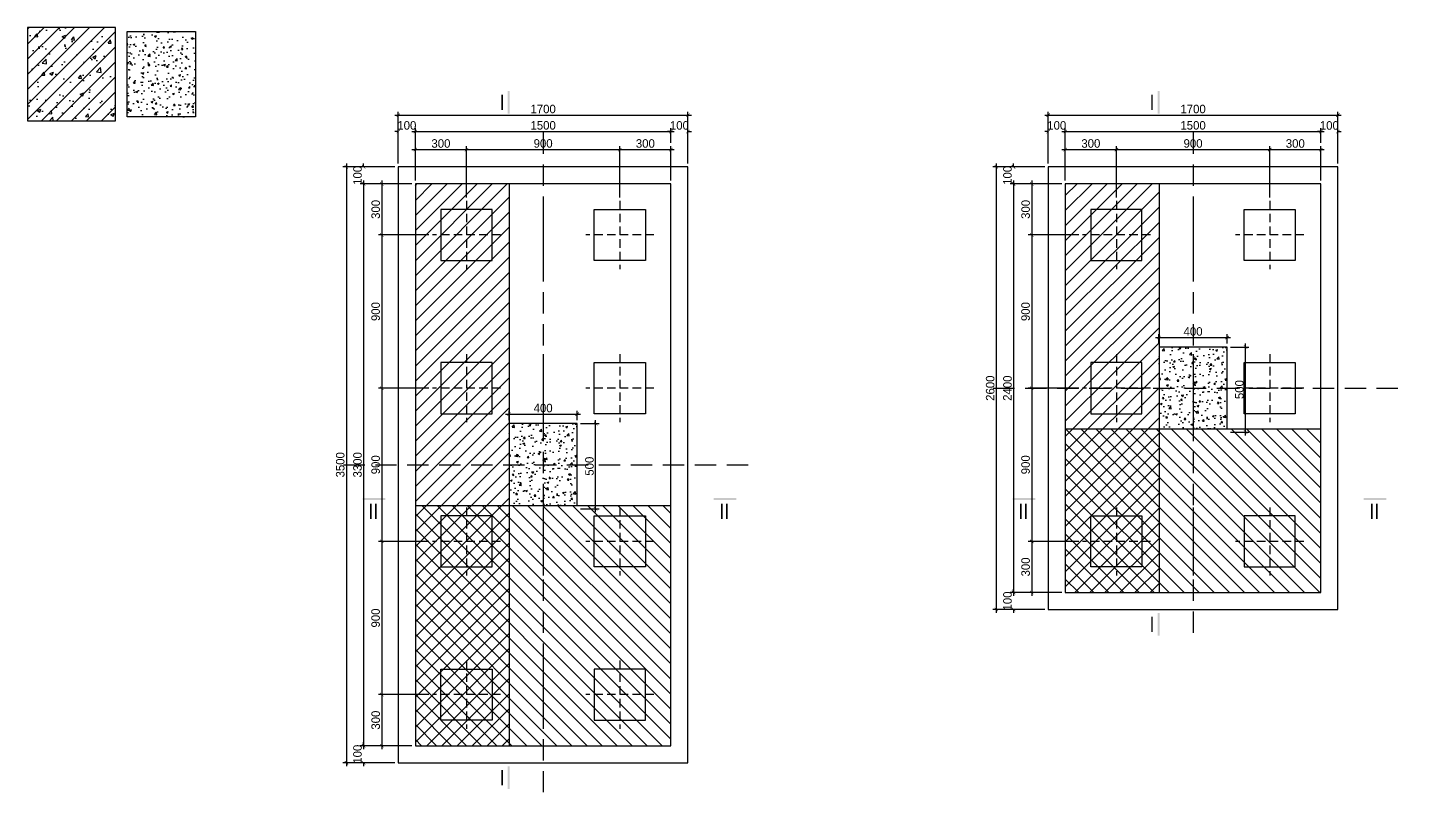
# Model space of a CAD drawing. Extents: x 394 to 18449, y -3793 to 677.
# Drawn here: x 7523 to 8332, y -1660 to -1208 of the extents above; entities that cross this region are included whole.
import ezdxf

# ---------------------------------------------------------------- set-up
doc = ezdxf.new("R2010")
doc.units = 0
doc.header["$MEASUREMENT"] = 0
doc.linetypes.add('CENTER2', pattern=[1.125, 0.75, -0.125, 0.125, -0.125])
doc.linetypes.add('HIDDEN', pattern=[0.375, 0.25, -0.125])
doc.layers.get('0').update_dxf_attribs({"linetype": 'CONTINUOUS'})
doc.layers.get('DEFPOINTS').update_dxf_attribs({"linetype": 'CONTINUOUS'})
for name, color, linetype in [('DUT', 7, 'CENTER2'), ('TEXT', 7, 'CONTINUOUS'), ('TUONG', 7, 'CONTINUOUS')]:
    doc.layers.add(name, color=color, linetype=linetype)
doc.styles.add('DIM-NEW', font='VHELVCN.TTF')
doc.styles.add('T2', font='VTIMESN.TTF')
doc.dimstyles.new('TL10', dxfattribs={"dimtxt": 5, "dimasz": 2, "dimexe": 2, "dimexo": 2, "dimgap": 1, "dimtad": 1, "dimdec": 0, "dimlfac": 10, "dimzin": 0, "dimdsep": 46, "dimtxsty": 'T2', "dimblk": 'ARCHTICK', "dimcen": 2.5, "dimdle": 2, "dimclrd": 1, "dimclre": 1, "dimclrt": 2, "dimadec": 0, "dimazin": 0, "dimtfac": 1, "dimtdec": 0, "dimtix": 1, "dimtofl": 0, "dimtmove": 0, "dimatfit": 0, "dimldrblk": 'ARCHTICK', "dimfxl": 0, "dimtolj": 1, "dimtzin": 0, "dimlwd": -1, "dimlwe": -1, "dimarcsym": 0})
pattern_1 = [(50, (0, 0), (10.758903, -0.941282), [1.125, -12.375]), (355, (0, 0), (-2.08127, 11.282882), [0.9, -9.9]), (100.4514, (0.897, -0.078), (8.677641, 10.341593), [0.956103, -10.517132]), (46.1842, (0, 3), (16.008616, -2.482785), [1.6875, -18.5625]), (96.6356, (1.334, 2.793), (14.01994, 14.611768), [1.434154, -15.775695]), (351.1842, (0, 3), (14.01993, 14.61178), [1.35, -14.85]), (21, (1.5, 2.25), (8.953606, -6.039283), [1.125, -12.375]), (326, (1.5, 2.25), (3.64973, 10.87725), [0.9, -9.9]), (71.4514, (2.246, 1.747), (12.60334, 4.837957), [0.956103, -10.517132]), (37.5, (0, 0), (0.1823978, 4.9934078), [0, -9.78, 0, -10.05, 0, -9.9375]), (7.5, (0, 0), (3.946043, 5.9161757), [0, -5.73, 0, -9.555, 0, -3.7875]), (327.5, (-3.345, 0), (8.0073365, -0.338323), [0, -3.75, 0, -11.7, 0, -15.525]), (317.5, (-4.845, 0), (8.7477925, 1.501575), [0, -4.875, 0, -7.77, 0, -11.025])]

# ---------------------------------------------------------------- blocks, each defined once
blk = doc.blocks.new('_ARCHTICK')
at = {"color": 0, "linetype": 'ByBlock', "const_width": 0.15}
blk.add_lwpolyline([(-0.5, -0.5), (0.5, 0.5)], dxfattribs=at)
blk = doc.blocks.new('*D72')
at = {"layer": 'DEFPOINTS', "color": 0}
for p in [(7846.14, -1435.38), (7806.14, -1440.94), (7846.14, -1440.94)]:
    blk.add_point(p, dxfattribs=at)
at = {"layer": 'TUONG', "color": 1}
for p, q in [((7804.14, -1435.38), (7848.14, -1435.38)), ((7806.14, -1438.94), (7806.14, -1433.38)), ((7846.14, -1438.94), (7846.14, -1433.38))]:
    blk.add_line(p, q, dxfattribs=at)
at = {"layer": 'TUONG', "color": 1, "xscale": 2, "yscale": 2, "zscale": 2, "rotation": 180}
blk.add_blockref('_ARCHTICK', (7806.14, -1435.38), dxfattribs=at)
at = {"layer": 'TUONG', "color": 1, "xscale": 2, "yscale": 2, "zscale": 2}
blk.add_blockref('_ARCHTICK', (7846.14, -1435.38), dxfattribs=at)
at = {"layer": 'TUONG', "color": 2, "insert": (7826.14, -1431.82), "char_height": 5, "attachment_point": 5, "style": 'T2'}
blk.add_mtext('\\A1;400', dxfattribs=at)
blk = doc.blocks.new('*D73')
at = {"layer": 'DEFPOINTS', "color": 0}
for p in [(7846.14, -1440.94), (7856.97, -1440.94), (7846.14, -1490.94)]:
    blk.add_point(p, dxfattribs=at)
at = {"layer": 'TUONG', "color": 1}
for p, q in [((7848.14, -1440.94), (7858.97, -1440.94)), ((7856.97, -1492.94), (7856.97, -1438.94)), ((7848.14, -1490.94), (7858.97, -1490.94))]:
    blk.add_line(p, q, dxfattribs=at)
at = {"layer": 'TUONG', "color": 1, "xscale": 2, "yscale": 2, "zscale": 2}
for p, rotation in [((7856.97, -1440.94), 90), ((7856.97, -1490.94), 270)]:
    blk.add_blockref('_ARCHTICK', p, dxfattribs=dict(at, rotation=rotation))
at = {"layer": 'TUONG', "color": 2, "insert": (7853.37, -1465.94), "char_height": 5, "attachment_point": 5, "rotation": 90, "style": 'T2'}
blk.add_mtext('\\A1;500', dxfattribs=at)
blk = doc.blocks.new('*D74')
at = {"layer": 'DEFPOINTS', "color": 0}
for p in [(7781.14, -1279.98), (7751.14, -1300.12), (7781.14, -1310.12)]:
    blk.add_point(p, dxfattribs=at)
at = {"layer": 'TUONG', "color": 1}
for p, q in [((7749.14, -1279.98), (7783.14, -1279.98)), ((7751.14, -1298.12), (7751.14, -1277.98)), ((7781.14, -1308.12), (7781.14, -1277.98))]:
    blk.add_line(p, q, dxfattribs=at)
at = {"layer": 'TUONG', "color": 1, "xscale": 2, "yscale": 2, "zscale": 2, "rotation": 180}
blk.add_blockref('_ARCHTICK', (7751.14, -1279.98), dxfattribs=at)
at = {"layer": 'TUONG', "color": 1, "xscale": 2, "yscale": 2, "zscale": 2}
blk.add_blockref('_ARCHTICK', (7781.14, -1279.98), dxfattribs=at)
at = {"layer": 'TUONG', "color": 2, "insert": (7766.14, -1276.42), "char_height": 5, "attachment_point": 5, "style": 'T2'}
blk.add_mtext('\\A1;300', dxfattribs=at)
blk = doc.blocks.new('*D75')
at = {"layer": 'DEFPOINTS', "color": 0}
for p in [(7871.14, -1279.98), (7781.14, -1310.12), (7871.14, -1310.12)]:
    blk.add_point(p, dxfattribs=at)
at = {"layer": 'TUONG', "color": 1}
for p, q in [((7779.14, -1279.98), (7873.14, -1279.98)), ((7781.14, -1308.12), (7781.14, -1277.98)), ((7871.14, -1308.12), (7871.14, -1277.98))]:
    blk.add_line(p, q, dxfattribs=at)
at = {"layer": 'TUONG', "color": 1, "xscale": 2, "yscale": 2, "zscale": 2, "rotation": 180}
blk.add_blockref('_ARCHTICK', (7781.14, -1279.98), dxfattribs=at)
at = {"layer": 'TUONG', "color": 1, "xscale": 2, "yscale": 2, "zscale": 2}
blk.add_blockref('_ARCHTICK', (7871.14, -1279.98), dxfattribs=at)
at = {"layer": 'TUONG', "color": 2, "insert": (7826.14, -1276.39), "char_height": 5, "attachment_point": 5, "style": 'T2'}
blk.add_mtext('\\A1;900', dxfattribs=at)
blk = doc.blocks.new('*D76')
at = {"layer": 'DEFPOINTS', "color": 0}
for p in [(7901.14, -1279.98), (7901.14, -1300.12), (7871.14, -1310.12)]:
    blk.add_point(p, dxfattribs=at)
at = {"layer": 'TUONG', "color": 1}
for p, q in [((7869.14, -1279.98), (7903.14, -1279.98)), ((7871.14, -1308.12), (7871.14, -1277.98)), ((7901.14, -1298.12), (7901.14, -1277.98))]:
    blk.add_line(p, q, dxfattribs=at)
at = {"layer": 'TUONG', "color": 1, "xscale": 2, "yscale": 2, "zscale": 2, "rotation": 180}
blk.add_blockref('_ARCHTICK', (7871.14, -1279.98), dxfattribs=at)
at = {"layer": 'TUONG', "color": 1, "xscale": 2, "yscale": 2, "zscale": 2}
blk.add_blockref('_ARCHTICK', (7901.14, -1279.98), dxfattribs=at)
at = {"layer": 'TUONG', "color": 2, "insert": (7886.14, -1276.42), "char_height": 5, "attachment_point": 5, "style": 'T2'}
blk.add_mtext('\\A1;300', dxfattribs=at)
blk = doc.blocks.new('*D77')
at = {"layer": 'DEFPOINTS', "color": 0}
for p in [(7751.14, -1269.37), (7741.14, -1290.12), (7751.14, -1298.12)]:
    blk.add_point(p, dxfattribs=at)
at = {"layer": 'TUONG', "color": 1}
for p, q in [((7741.14, -1288.12), (7741.14, -1267.37)), ((7751.14, -1296.12), (7751.14, -1267.37)), ((7741.14, -1269.37), (7739.14, -1269.37)), ((7751.14, -1269.37), (7753.14, -1269.37))]:
    blk.add_line(p, q, dxfattribs=at)
at = {"layer": 'TUONG', "color": 1, "xscale": 2, "yscale": 2, "zscale": 2}
blk.add_blockref('_ARCHTICK', (7741.14, -1269.37), dxfattribs=at)
at = {"layer": 'TUONG', "color": 1, "xscale": 2, "yscale": 2, "zscale": 2, "rotation": 180}
blk.add_blockref('_ARCHTICK', (7751.14, -1269.37), dxfattribs=at)
at = {"layer": 'TUONG', "color": 2, "insert": (7746.14, -1265.81), "char_height": 5, "attachment_point": 5, "style": 'T2'}
blk.add_mtext('\\A1;100', dxfattribs=at)
blk = doc.blocks.new('*D78')
at = {"layer": 'DEFPOINTS', "color": 0}
for p in [(7901.14, -1269.37), (7901.14, -1277.98), (7751.14, -1298.12)]:
    blk.add_point(p, dxfattribs=at)
at = {"layer": 'TUONG', "color": 1}
for p, q in [((7751.14, -1296.12), (7751.14, -1267.37)), ((7901.14, -1275.98), (7901.14, -1267.37)), ((7749.14, -1269.37), (7903.14, -1269.37))]:
    blk.add_line(p, q, dxfattribs=at)
at = {"layer": 'TUONG', "color": 1, "xscale": 2, "yscale": 2, "zscale": 2, "rotation": 180}
blk.add_blockref('_ARCHTICK', (7751.14, -1269.37), dxfattribs=at)
at = {"layer": 'TUONG', "color": 1, "xscale": 2, "yscale": 2, "zscale": 2}
blk.add_blockref('_ARCHTICK', (7901.14, -1269.37), dxfattribs=at)
at = {"layer": 'TUONG', "color": 2, "insert": (7826.14, -1265.77), "char_height": 5, "attachment_point": 5, "style": 'T2'}
blk.add_mtext('\\A1;1500', dxfattribs=at)
blk = doc.blocks.new('*D79')
at = {"layer": 'DEFPOINTS', "color": 0}
for p in [(7911.14, -1269.37), (7901.14, -1277.98), (7911.14, -1290.12)]:
    blk.add_point(p, dxfattribs=at)
at = {"layer": 'TUONG', "color": 1}
for p, q in [((7901.14, -1275.98), (7901.14, -1267.37)), ((7911.14, -1288.12), (7911.14, -1267.37)), ((7901.14, -1269.37), (7899.14, -1269.37)), ((7911.14, -1269.37), (7913.14, -1269.37))]:
    blk.add_line(p, q, dxfattribs=at)
at = {"layer": 'TUONG', "color": 1, "xscale": 2, "yscale": 2, "zscale": 2}
blk.add_blockref('_ARCHTICK', (7901.14, -1269.37), dxfattribs=at)
at = {"layer": 'TUONG', "color": 1, "xscale": 2, "yscale": 2, "zscale": 2, "rotation": 180}
blk.add_blockref('_ARCHTICK', (7911.14, -1269.37), dxfattribs=at)
at = {"layer": 'TUONG', "color": 2, "insert": (7906.14, -1265.81), "char_height": 5, "attachment_point": 5, "style": 'T2'}
blk.add_mtext('\\A1;100', dxfattribs=at)
blk = doc.blocks.new('*D80')
at = {"layer": 'DEFPOINTS', "color": 0}
for p in [(7911.14, -1259.72), (7741.14, -1269.37), (7911.14, -1269.37)]:
    blk.add_point(p, dxfattribs=at)
at = {"layer": 'TUONG', "color": 1}
for p, q in [((7739.14, -1259.72), (7913.14, -1259.72)), ((7741.14, -1267.37), (7741.14, -1257.72)), ((7911.14, -1267.37), (7911.14, -1257.72))]:
    blk.add_line(p, q, dxfattribs=at)
at = {"layer": 'TUONG', "color": 1, "xscale": 2, "yscale": 2, "zscale": 2, "rotation": 180}
blk.add_blockref('_ARCHTICK', (7741.14, -1259.72), dxfattribs=at)
at = {"layer": 'TUONG', "color": 1, "xscale": 2, "yscale": 2, "zscale": 2}
blk.add_blockref('_ARCHTICK', (7911.14, -1259.72), dxfattribs=at)
at = {"layer": 'TUONG', "color": 2, "insert": (7826.14, -1256.16), "char_height": 5, "attachment_point": 5, "style": 'T2'}
blk.add_mtext('\\A1;1700', dxfattribs=at)
blk = doc.blocks.new('*D81')
at = {"layer": 'DEFPOINTS', "color": 0}
for p in [(7751.14, -1300.12), (7731.43, -1330.12), (7761.14, -1330.12)]:
    blk.add_point(p, dxfattribs=at)
at = {"layer": 'TUONG', "color": 1}
for p, q in [((7749.14, -1300.12), (7729.43, -1300.12)), ((7731.43, -1298.12), (7731.43, -1332.12)), ((7759.14, -1330.12), (7729.43, -1330.12))]:
    blk.add_line(p, q, dxfattribs=at)
at = {"layer": 'TUONG', "color": 1, "xscale": 2, "yscale": 2, "zscale": 2}
for p, rotation in [((7731.43, -1300.12), 90), ((7731.43, -1330.12), 270)]:
    blk.add_blockref('_ARCHTICK', p, dxfattribs=dict(at, rotation=rotation))
at = {"layer": 'TUONG', "color": 2, "insert": (7727.87, -1315.12), "char_height": 5, "attachment_point": 5, "rotation": 90, "style": 'T2'}
blk.add_mtext('\\A1;300', dxfattribs=at)
blk = doc.blocks.new('*D82')
at = {"layer": 'DEFPOINTS', "color": 0}
for p in [(7761.14, -1330.12), (7731.43, -1420.12), (7761.14, -1420.12)]:
    blk.add_point(p, dxfattribs=at)
at = {"layer": 'TUONG', "color": 1}
for p, q in [((7759.14, -1330.12), (7729.43, -1330.12)), ((7731.43, -1328.12), (7731.43, -1422.12)), ((7759.14, -1420.12), (7729.43, -1420.12))]:
    blk.add_line(p, q, dxfattribs=at)
at = {"layer": 'TUONG', "color": 1, "xscale": 2, "yscale": 2, "zscale": 2}
for p, rotation in [((7731.43, -1330.12), 90), ((7731.43, -1420.12), 270)]:
    blk.add_blockref('_ARCHTICK', p, dxfattribs=dict(at, rotation=rotation))
at = {"layer": 'TUONG', "color": 2, "insert": (7727.84, -1375.12), "char_height": 5, "attachment_point": 5, "rotation": 90, "style": 'T2'}
blk.add_mtext('\\A1;900', dxfattribs=at)
blk = doc.blocks.new('*D83')
at = {"layer": 'DEFPOINTS', "color": 0}
for p in [(7761.14, -1420.12), (7731.43, -1510.12), (7761.14, -1510.12)]:
    blk.add_point(p, dxfattribs=at)
at = {"layer": 'TUONG', "color": 1}
for p, q in [((7759.14, -1420.12), (7729.43, -1420.12)), ((7731.43, -1418.12), (7731.43, -1512.12)), ((7759.14, -1510.12), (7729.43, -1510.12))]:
    blk.add_line(p, q, dxfattribs=at)
at = {"layer": 'TUONG', "color": 1, "xscale": 2, "yscale": 2, "zscale": 2}
for p, rotation in [((7731.43, -1420.12), 90), ((7731.43, -1510.12), 270)]:
    blk.add_blockref('_ARCHTICK', p, dxfattribs=dict(at, rotation=rotation))
at = {"layer": 'TUONG', "color": 2, "insert": (7727.84, -1465.12), "char_height": 5, "attachment_point": 5, "rotation": 90, "style": 'T2'}
blk.add_mtext('\\A1;900', dxfattribs=at)
blk = doc.blocks.new('*D84')
at = {"layer": 'DEFPOINTS', "color": 0}
for p in [(7761.14, -1510.12), (7731.43, -1600.12), (7761.14, -1600.12)]:
    blk.add_point(p, dxfattribs=at)
at = {"layer": 'TUONG', "color": 1}
for p, q in [((7759.14, -1510.12), (7729.43, -1510.12)), ((7731.43, -1508.12), (7731.43, -1602.12)), ((7759.14, -1600.12), (7729.43, -1600.12))]:
    blk.add_line(p, q, dxfattribs=at)
at = {"layer": 'TUONG', "color": 1, "xscale": 2, "yscale": 2, "zscale": 2}
for p, rotation in [((7731.43, -1510.12), 90), ((7731.43, -1600.12), 270)]:
    blk.add_blockref('_ARCHTICK', p, dxfattribs=dict(at, rotation=rotation))
at = {"layer": 'TUONG', "color": 2, "insert": (7727.84, -1555.12), "char_height": 5, "attachment_point": 5, "rotation": 90, "style": 'T2'}
blk.add_mtext('\\A1;900', dxfattribs=at)
blk = doc.blocks.new('*D85')
at = {"layer": 'DEFPOINTS', "color": 0}
for p in [(7761.14, -1600.12), (7731.43, -1630.12), (7751.14, -1630.12)]:
    blk.add_point(p, dxfattribs=at)
at = {"layer": 'TUONG', "color": 1}
for p, q in [((7759.14, -1600.12), (7729.43, -1600.12)), ((7731.43, -1598.12), (7731.43, -1632.12)), ((7749.14, -1630.12), (7729.43, -1630.12))]:
    blk.add_line(p, q, dxfattribs=at)
at = {"layer": 'TUONG', "color": 1, "xscale": 2, "yscale": 2, "zscale": 2}
for p, rotation in [((7731.43, -1600.12), 90), ((7731.43, -1630.12), 270)]:
    blk.add_blockref('_ARCHTICK', p, dxfattribs=dict(at, rotation=rotation))
at = {"layer": 'TUONG', "color": 2, "insert": (7727.87, -1615.12), "char_height": 5, "attachment_point": 5, "rotation": 90, "style": 'T2'}
blk.add_mtext('\\A1;300', dxfattribs=at)
blk = doc.blocks.new('*D86')
at = {"layer": 'DEFPOINTS', "color": 0}
for p in [(7741.14, -1290.12), (7720.76, -1300.12), (7741.14, -1300.12)]:
    blk.add_point(p, dxfattribs=at)
at = {"layer": 'TUONG', "color": 1}
for p, q in [((7739.14, -1290.12), (7718.76, -1290.12)), ((7720.76, -1290.12), (7720.76, -1288.12)), ((7739.14, -1300.12), (7718.76, -1300.12)), ((7720.76, -1300.12), (7720.76, -1302.12))]:
    blk.add_line(p, q, dxfattribs=at)
at = {"layer": 'TUONG', "color": 1, "xscale": 2, "yscale": 2, "zscale": 2}
for p, rotation in [((7720.76, -1290.12), 270), ((7720.76, -1300.12), 90)]:
    blk.add_blockref('_ARCHTICK', p, dxfattribs=dict(at, rotation=rotation))
at = {"layer": 'TUONG', "color": 2, "insert": (7717.2, -1295.12), "char_height": 5, "attachment_point": 5, "rotation": 90, "style": 'T2'}
blk.add_mtext('\\A1;100', dxfattribs=at)
blk = doc.blocks.new('*D87')
at = {"layer": 'DEFPOINTS', "color": 0}
for p in [(7729.43, -1630.12), (7720.76, -1640.12), (7741.14, -1640.12)]:
    blk.add_point(p, dxfattribs=at)
at = {"layer": 'TUONG', "color": 1}
for p, q in [((7727.43, -1630.12), (7718.76, -1630.12)), ((7720.76, -1630.12), (7720.76, -1628.12)), ((7739.14, -1640.12), (7718.76, -1640.12)), ((7720.76, -1640.12), (7720.76, -1642.12))]:
    blk.add_line(p, q, dxfattribs=at)
at = {"layer": 'TUONG', "color": 1, "xscale": 2, "yscale": 2, "zscale": 2}
for p, rotation in [((7720.76, -1630.12), 270), ((7720.76, -1640.12), 90)]:
    blk.add_blockref('_ARCHTICK', p, dxfattribs=dict(at, rotation=rotation))
at = {"layer": 'TUONG', "color": 2, "insert": (7717.2, -1635.12), "char_height": 5, "attachment_point": 5, "rotation": 90, "style": 'T2'}
blk.add_mtext('\\A1;100', dxfattribs=at)
blk = doc.blocks.new('*D88')
at = {"layer": 'DEFPOINTS', "color": 0}
for p in [(7720.76, -1290.12), (7710.66, -1640.12), (7720.76, -1640.12)]:
    blk.add_point(p, dxfattribs=at)
at = {"layer": 'TUONG', "color": 1}
for p, q in [((7718.76, -1290.12), (7708.66, -1290.12)), ((7710.66, -1288.12), (7710.66, -1642.12)), ((7718.76, -1640.12), (7708.66, -1640.12))]:
    blk.add_line(p, q, dxfattribs=at)
at = {"layer": 'TUONG', "color": 1, "xscale": 2, "yscale": 2, "zscale": 2}
for p, rotation in [((7710.66, -1290.12), 90), ((7710.66, -1640.12), 270)]:
    blk.add_blockref('_ARCHTICK', p, dxfattribs=dict(at, rotation=rotation))
at = {"layer": 'TUONG', "color": 2, "insert": (7707.06, -1465.12), "char_height": 5, "attachment_point": 5, "rotation": 90, "style": 'T2'}
blk.add_mtext('\\A1;3500', dxfattribs=at)
blk = doc.blocks.new('*D89')
at = {"layer": 'DEFPOINTS', "color": 0}
for p in [(7731.43, -1300.12), (7720.76, -1630.12), (7731.43, -1630.12)]:
    blk.add_point(p, dxfattribs=at)
at = {"layer": 'TUONG', "color": 1}
for p, q in [((7729.43, -1300.12), (7718.76, -1300.12)), ((7720.76, -1298.12), (7720.76, -1632.12)), ((7729.43, -1630.12), (7718.76, -1630.12))]:
    blk.add_line(p, q, dxfattribs=at)
at = {"layer": 'TUONG', "color": 1, "xscale": 2, "yscale": 2, "zscale": 2}
for p, rotation in [((7720.76, -1300.12), 90), ((7720.76, -1630.12), 270)]:
    blk.add_blockref('_ARCHTICK', p, dxfattribs=dict(at, rotation=rotation))
at = {"layer": 'TUONG', "color": 2, "insert": (7717.2, -1465.12), "char_height": 5, "attachment_point": 5, "rotation": 90, "style": 'T2'}
blk.add_mtext('\\A1;3300', dxfattribs=at)
blk = doc.blocks.new('*D143')
at = {"layer": 'DEFPOINTS', "color": 0}
for p in [(8112.93, -1300.12), (8102.26, -1540.12), (8112.93, -1540.12)]:
    blk.add_point(p, dxfattribs=at)
at = {"layer": 'TUONG', "color": 1}
for p, q in [((8110.93, -1300.12), (8100.26, -1300.12)), ((8102.26, -1298.12), (8102.26, -1542.12)), ((8110.93, -1540.12), (8100.26, -1540.12))]:
    blk.add_line(p, q, dxfattribs=at)
at = {"layer": 'TUONG', "color": 1, "xscale": 2, "yscale": 2, "zscale": 2}
for p, rotation in [((8102.26, -1300.12), 90), ((8102.26, -1540.12), 270)]:
    blk.add_blockref('_ARCHTICK', p, dxfattribs=dict(at, rotation=rotation))
at = {"layer": 'TUONG', "color": 2, "insert": (8098.7, -1420.12), "char_height": 5, "attachment_point": 5, "rotation": 90, "style": 'T2'}
blk.add_mtext('\\A1;2400', dxfattribs=at)
blk = doc.blocks.new('*D142')
at = {"layer": 'DEFPOINTS', "color": 0}
for p in [(8102.26, -1290.12), (8092.16, -1550.12), (8102.26, -1550.12)]:
    blk.add_point(p, dxfattribs=at)
at = {"layer": 'TUONG', "color": 1}
for p, q in [((8100.26, -1290.12), (8090.16, -1290.12)), ((8092.16, -1288.12), (8092.16, -1552.12)), ((8100.26, -1550.12), (8090.16, -1550.12))]:
    blk.add_line(p, q, dxfattribs=at)
at = {"layer": 'TUONG', "color": 1, "xscale": 2, "yscale": 2, "zscale": 2}
for p, rotation in [((8092.16, -1290.12), 90), ((8092.16, -1550.12), 270)]:
    blk.add_blockref('_ARCHTICK', p, dxfattribs=dict(at, rotation=rotation))
at = {"layer": 'TUONG', "color": 2, "insert": (8088.57, -1420.12), "char_height": 5, "attachment_point": 5, "rotation": 90, "style": 'T2'}
blk.add_mtext('\\A1;2600', dxfattribs=at)
blk = doc.blocks.new('*D141')
at = {"layer": 'DEFPOINTS', "color": 0}
for p in [(8110.93, -1540.12), (8102.26, -1550.12), (8122.64, -1550.12)]:
    blk.add_point(p, dxfattribs=at)
at = {"layer": 'TUONG', "color": 1}
for p, q in [((8108.93, -1540.12), (8100.26, -1540.12)), ((8102.26, -1540.12), (8102.26, -1538.12)), ((8120.64, -1550.12), (8100.26, -1550.12)), ((8102.26, -1550.12), (8102.26, -1552.12))]:
    blk.add_line(p, q, dxfattribs=at)
at = {"layer": 'TUONG', "color": 1, "xscale": 2, "yscale": 2, "zscale": 2}
for p, rotation in [((8102.26, -1540.12), 270), ((8102.26, -1550.12), 90)]:
    blk.add_blockref('_ARCHTICK', p, dxfattribs=dict(at, rotation=rotation))
at = {"layer": 'TUONG', "color": 2, "insert": (8098.7, -1545.12), "char_height": 5, "attachment_point": 5, "rotation": 90, "style": 'T2'}
blk.add_mtext('\\A1;100', dxfattribs=at)
blk = doc.blocks.new('*D140')
at = {"layer": 'DEFPOINTS', "color": 0}
for p in [(8122.64, -1290.12), (8102.26, -1300.12), (8122.64, -1300.12)]:
    blk.add_point(p, dxfattribs=at)
at = {"layer": 'TUONG', "color": 1}
for p, q in [((8120.64, -1290.12), (8100.26, -1290.12)), ((8102.26, -1290.12), (8102.26, -1288.12)), ((8120.64, -1300.12), (8100.26, -1300.12)), ((8102.26, -1300.12), (8102.26, -1302.12))]:
    blk.add_line(p, q, dxfattribs=at)
at = {"layer": 'TUONG', "color": 1, "xscale": 2, "yscale": 2, "zscale": 2}
for p, rotation in [((8102.26, -1290.12), 270), ((8102.26, -1300.12), 90)]:
    blk.add_blockref('_ARCHTICK', p, dxfattribs=dict(at, rotation=rotation))
at = {"layer": 'TUONG', "color": 2, "insert": (8098.7, -1295.12), "char_height": 5, "attachment_point": 5, "rotation": 90, "style": 'T2'}
blk.add_mtext('\\A1;100', dxfattribs=at)
blk = doc.blocks.new('*D139')
at = {"layer": 'DEFPOINTS', "color": 0}
for p in [(8142.64, -1510.12), (8112.93, -1540.12), (8132.64, -1540.12)]:
    blk.add_point(p, dxfattribs=at)
at = {"layer": 'TUONG', "color": 1}
for p, q in [((8140.64, -1510.12), (8110.93, -1510.12)), ((8112.93, -1508.12), (8112.93, -1542.12)), ((8130.64, -1540.12), (8110.93, -1540.12))]:
    blk.add_line(p, q, dxfattribs=at)
at = {"layer": 'TUONG', "color": 1, "xscale": 2, "yscale": 2, "zscale": 2}
for p, rotation in [((8112.93, -1510.12), 90), ((8112.93, -1540.12), 270)]:
    blk.add_blockref('_ARCHTICK', p, dxfattribs=dict(at, rotation=rotation))
at = {"layer": 'TUONG', "color": 2, "insert": (8109.37, -1525.12), "char_height": 5, "attachment_point": 5, "rotation": 90, "style": 'T2'}
blk.add_mtext('\\A1;300', dxfattribs=at)
blk = doc.blocks.new('*D138')
at = {"layer": 'DEFPOINTS', "color": 0}
for p in [(8142.64, -1420.12), (8112.93, -1510.12), (8142.64, -1510.12)]:
    blk.add_point(p, dxfattribs=at)
at = {"layer": 'TUONG', "color": 1}
for p, q in [((8140.64, -1420.12), (8110.93, -1420.12)), ((8112.93, -1418.12), (8112.93, -1512.12)), ((8140.64, -1510.12), (8110.93, -1510.12))]:
    blk.add_line(p, q, dxfattribs=at)
at = {"layer": 'TUONG', "color": 1, "xscale": 2, "yscale": 2, "zscale": 2}
for p, rotation in [((8112.93, -1420.12), 90), ((8112.93, -1510.12), 270)]:
    blk.add_blockref('_ARCHTICK', p, dxfattribs=dict(at, rotation=rotation))
at = {"layer": 'TUONG', "color": 2, "insert": (8109.34, -1465.12), "char_height": 5, "attachment_point": 5, "rotation": 90, "style": 'T2'}
blk.add_mtext('\\A1;900', dxfattribs=at)
blk = doc.blocks.new('*D137')
at = {"layer": 'DEFPOINTS', "color": 0}
for p in [(8142.64, -1330.12), (8112.93, -1420.12), (8142.64, -1420.12)]:
    blk.add_point(p, dxfattribs=at)
at = {"layer": 'TUONG', "color": 1}
for p, q in [((8140.64, -1330.12), (8110.93, -1330.12)), ((8112.93, -1328.12), (8112.93, -1422.12)), ((8140.64, -1420.12), (8110.93, -1420.12))]:
    blk.add_line(p, q, dxfattribs=at)
at = {"layer": 'TUONG', "color": 1, "xscale": 2, "yscale": 2, "zscale": 2}
for p, rotation in [((8112.93, -1330.12), 90), ((8112.93, -1420.12), 270)]:
    blk.add_blockref('_ARCHTICK', p, dxfattribs=dict(at, rotation=rotation))
at = {"layer": 'TUONG', "color": 2, "insert": (8109.34, -1375.12), "char_height": 5, "attachment_point": 5, "rotation": 90, "style": 'T2'}
blk.add_mtext('\\A1;900', dxfattribs=at)
blk = doc.blocks.new('*D136')
at = {"layer": 'DEFPOINTS', "color": 0}
for p in [(8132.64, -1300.12), (8112.93, -1330.12), (8142.64, -1330.12)]:
    blk.add_point(p, dxfattribs=at)
at = {"layer": 'TUONG', "color": 1}
for p, q in [((8130.64, -1300.12), (8110.93, -1300.12)), ((8112.93, -1298.12), (8112.93, -1332.12)), ((8140.64, -1330.12), (8110.93, -1330.12))]:
    blk.add_line(p, q, dxfattribs=at)
at = {"layer": 'TUONG', "color": 1, "xscale": 2, "yscale": 2, "zscale": 2}
for p, rotation in [((8112.93, -1300.12), 90), ((8112.93, -1330.12), 270)]:
    blk.add_blockref('_ARCHTICK', p, dxfattribs=dict(at, rotation=rotation))
at = {"layer": 'TUONG', "color": 2, "insert": (8109.37, -1315.12), "char_height": 5, "attachment_point": 5, "rotation": 90, "style": 'T2'}
blk.add_mtext('\\A1;300', dxfattribs=at)
blk = doc.blocks.new('*D135')
at = {"layer": 'DEFPOINTS', "color": 0}
for p in [(8292.64, -1259.72), (8122.64, -1269.37), (8292.64, -1269.37)]:
    blk.add_point(p, dxfattribs=at)
at = {"layer": 'TUONG', "color": 1}
for p, q in [((8120.64, -1259.72), (8294.64, -1259.72)), ((8122.64, -1267.37), (8122.64, -1257.72)), ((8292.64, -1267.37), (8292.64, -1257.72))]:
    blk.add_line(p, q, dxfattribs=at)
at = {"layer": 'TUONG', "color": 1, "xscale": 2, "yscale": 2, "zscale": 2, "rotation": 180}
blk.add_blockref('_ARCHTICK', (8122.64, -1259.72), dxfattribs=at)
at = {"layer": 'TUONG', "color": 1, "xscale": 2, "yscale": 2, "zscale": 2}
blk.add_blockref('_ARCHTICK', (8292.64, -1259.72), dxfattribs=at)
at = {"layer": 'TUONG', "color": 2, "insert": (8207.64, -1256.16), "char_height": 5, "attachment_point": 5, "style": 'T2'}
blk.add_mtext('\\A1;1700', dxfattribs=at)
blk = doc.blocks.new('*D134')
at = {"layer": 'DEFPOINTS', "color": 0}
for p in [(8292.64, -1269.37), (8282.64, -1277.98), (8292.64, -1290.12)]:
    blk.add_point(p, dxfattribs=at)
at = {"layer": 'TUONG', "color": 1}
for p, q in [((8282.64, -1275.98), (8282.64, -1267.37)), ((8292.64, -1288.12), (8292.64, -1267.37)), ((8282.64, -1269.37), (8280.64, -1269.37)), ((8292.64, -1269.37), (8294.64, -1269.37))]:
    blk.add_line(p, q, dxfattribs=at)
at = {"layer": 'TUONG', "color": 1, "xscale": 2, "yscale": 2, "zscale": 2}
blk.add_blockref('_ARCHTICK', (8282.64, -1269.37), dxfattribs=at)
at = {"layer": 'TUONG', "color": 1, "xscale": 2, "yscale": 2, "zscale": 2, "rotation": 180}
blk.add_blockref('_ARCHTICK', (8292.64, -1269.37), dxfattribs=at)
at = {"layer": 'TUONG', "color": 2, "insert": (8287.64, -1265.81), "char_height": 5, "attachment_point": 5, "style": 'T2'}
blk.add_mtext('\\A1;100', dxfattribs=at)
blk = doc.blocks.new('*D133')
at = {"layer": 'DEFPOINTS', "color": 0}
for p in [(8282.64, -1269.37), (8282.64, -1277.98), (8132.64, -1298.12)]:
    blk.add_point(p, dxfattribs=at)
at = {"layer": 'TUONG', "color": 1}
for p, q in [((8132.64, -1296.12), (8132.64, -1267.37)), ((8282.64, -1275.98), (8282.64, -1267.37)), ((8130.64, -1269.37), (8284.64, -1269.37))]:
    blk.add_line(p, q, dxfattribs=at)
at = {"layer": 'TUONG', "color": 1, "xscale": 2, "yscale": 2, "zscale": 2, "rotation": 180}
blk.add_blockref('_ARCHTICK', (8132.64, -1269.37), dxfattribs=at)
at = {"layer": 'TUONG', "color": 1, "xscale": 2, "yscale": 2, "zscale": 2}
blk.add_blockref('_ARCHTICK', (8282.64, -1269.37), dxfattribs=at)
at = {"layer": 'TUONG', "color": 2, "insert": (8207.64, -1265.77), "char_height": 5, "attachment_point": 5, "style": 'T2'}
blk.add_mtext('\\A1;1500', dxfattribs=at)
blk = doc.blocks.new('*D132')
at = {"layer": 'DEFPOINTS', "color": 0}
for p in [(8132.64, -1269.37), (8122.64, -1290.12), (8132.64, -1298.12)]:
    blk.add_point(p, dxfattribs=at)
at = {"layer": 'TUONG', "color": 1}
for p, q in [((8122.64, -1288.12), (8122.64, -1267.37)), ((8132.64, -1296.12), (8132.64, -1267.37)), ((8122.64, -1269.37), (8120.64, -1269.37)), ((8132.64, -1269.37), (8134.64, -1269.37))]:
    blk.add_line(p, q, dxfattribs=at)
at = {"layer": 'TUONG', "color": 1, "xscale": 2, "yscale": 2, "zscale": 2}
blk.add_blockref('_ARCHTICK', (8122.64, -1269.37), dxfattribs=at)
at = {"layer": 'TUONG', "color": 1, "xscale": 2, "yscale": 2, "zscale": 2, "rotation": 180}
blk.add_blockref('_ARCHTICK', (8132.64, -1269.37), dxfattribs=at)
at = {"layer": 'TUONG', "color": 2, "insert": (8127.64, -1265.81), "char_height": 5, "attachment_point": 5, "style": 'T2'}
blk.add_mtext('\\A1;100', dxfattribs=at)
blk = doc.blocks.new('*D131')
at = {"layer": 'DEFPOINTS', "color": 0}
for p in [(8282.64, -1279.98), (8282.64, -1300.12), (8252.64, -1310.12)]:
    blk.add_point(p, dxfattribs=at)
at = {"layer": 'TUONG', "color": 1}
for p, q in [((8250.64, -1279.98), (8284.64, -1279.98)), ((8252.64, -1308.12), (8252.64, -1277.98)), ((8282.64, -1298.12), (8282.64, -1277.98))]:
    blk.add_line(p, q, dxfattribs=at)
at = {"layer": 'TUONG', "color": 1, "xscale": 2, "yscale": 2, "zscale": 2, "rotation": 180}
blk.add_blockref('_ARCHTICK', (8252.64, -1279.98), dxfattribs=at)
at = {"layer": 'TUONG', "color": 1, "xscale": 2, "yscale": 2, "zscale": 2}
blk.add_blockref('_ARCHTICK', (8282.64, -1279.98), dxfattribs=at)
at = {"layer": 'TUONG', "color": 2, "insert": (8267.64, -1276.42), "char_height": 5, "attachment_point": 5, "style": 'T2'}
blk.add_mtext('\\A1;300', dxfattribs=at)
blk = doc.blocks.new('*D130')
at = {"layer": 'DEFPOINTS', "color": 0}
for p in [(8252.64, -1279.98), (8162.64, -1310.12), (8252.64, -1310.12)]:
    blk.add_point(p, dxfattribs=at)
at = {"layer": 'TUONG', "color": 1}
for p, q in [((8160.64, -1279.98), (8254.64, -1279.98)), ((8162.64, -1308.12), (8162.64, -1277.98)), ((8252.64, -1308.12), (8252.64, -1277.98))]:
    blk.add_line(p, q, dxfattribs=at)
at = {"layer": 'TUONG', "color": 1, "xscale": 2, "yscale": 2, "zscale": 2, "rotation": 180}
blk.add_blockref('_ARCHTICK', (8162.64, -1279.98), dxfattribs=at)
at = {"layer": 'TUONG', "color": 1, "xscale": 2, "yscale": 2, "zscale": 2}
blk.add_blockref('_ARCHTICK', (8252.64, -1279.98), dxfattribs=at)
at = {"layer": 'TUONG', "color": 2, "insert": (8207.64, -1276.39), "char_height": 5, "attachment_point": 5, "style": 'T2'}
blk.add_mtext('\\A1;900', dxfattribs=at)
blk = doc.blocks.new('*D129')
at = {"layer": 'DEFPOINTS', "color": 0}
for p in [(8162.64, -1279.98), (8132.64, -1300.12), (8162.64, -1310.12)]:
    blk.add_point(p, dxfattribs=at)
at = {"layer": 'TUONG', "color": 1}
for p, q in [((8130.64, -1279.98), (8164.64, -1279.98)), ((8132.64, -1298.12), (8132.64, -1277.98)), ((8162.64, -1308.12), (8162.64, -1277.98))]:
    blk.add_line(p, q, dxfattribs=at)
at = {"layer": 'TUONG', "color": 1, "xscale": 2, "yscale": 2, "zscale": 2, "rotation": 180}
blk.add_blockref('_ARCHTICK', (8132.64, -1279.98), dxfattribs=at)
at = {"layer": 'TUONG', "color": 1, "xscale": 2, "yscale": 2, "zscale": 2}
blk.add_blockref('_ARCHTICK', (8162.64, -1279.98), dxfattribs=at)
at = {"layer": 'TUONG', "color": 2, "insert": (8147.64, -1276.42), "char_height": 5, "attachment_point": 5, "style": 'T2'}
blk.add_mtext('\\A1;300', dxfattribs=at)
blk = doc.blocks.new('*D128')
at = {"layer": 'DEFPOINTS', "color": 0}
for p in [(8227.64, -1395.94), (8238.47, -1395.94), (8227.64, -1445.94)]:
    blk.add_point(p, dxfattribs=at)
at = {"layer": 'TUONG', "color": 1}
for p, q in [((8229.64, -1395.94), (8240.47, -1395.94)), ((8238.47, -1447.94), (8238.47, -1393.94)), ((8229.64, -1445.94), (8240.47, -1445.94))]:
    blk.add_line(p, q, dxfattribs=at)
at = {"layer": 'TUONG', "color": 1, "xscale": 2, "yscale": 2, "zscale": 2}
for p, rotation in [((8238.47, -1395.94), 90), ((8238.47, -1445.94), 270)]:
    blk.add_blockref('_ARCHTICK', p, dxfattribs=dict(at, rotation=rotation))
at = {"layer": 'TUONG', "color": 2, "insert": (8234.87, -1420.94), "char_height": 5, "attachment_point": 5, "rotation": 90, "style": 'T2'}
blk.add_mtext('\\A1;500', dxfattribs=at)
blk = doc.blocks.new('*D127')
at = {"layer": 'DEFPOINTS', "color": 0}
for p in [(8187.64, -1395.94), (8227.64, -1390.38), (8227.64, -1395.94)]:
    blk.add_point(p, dxfattribs=at)
at = {"layer": 'TUONG', "color": 1}
for p, q in [((8187.64, -1393.94), (8187.64, -1388.38)), ((8227.64, -1393.94), (8227.64, -1388.38)), ((8185.64, -1390.38), (8229.64, -1390.38))]:
    blk.add_line(p, q, dxfattribs=at)
at = {"layer": 'TUONG', "color": 1, "xscale": 2, "yscale": 2, "zscale": 2, "rotation": 180}
blk.add_blockref('_ARCHTICK', (8187.64, -1390.38), dxfattribs=at)
at = {"layer": 'TUONG', "color": 1, "xscale": 2, "yscale": 2, "zscale": 2}
blk.add_blockref('_ARCHTICK', (8227.64, -1390.38), dxfattribs=at)
at = {"layer": 'TUONG', "color": 2, "insert": (8207.64, -1386.82), "char_height": 5, "attachment_point": 5, "style": 'T2'}
blk.add_mtext('\\A1;400', dxfattribs=at)

msp = doc.modelspace()

# ---------------------------------------------------------------- hatches: boundary and pattern name
at = {"layer": 'TUONG'}
h = msp.add_hatch(dxfattribs=at)
h.set_pattern_fill('ANSI31', color=9, scale=50, style=0)
h.paths.add_polyline_path([(7575.103, -1208.274), (7523.5, -1208.274), (7523.5, -1263.011), (7575.103, -1263.011)])
h = msp.add_hatch(dxfattribs=at)
h.set_pattern_fill('AR-CONC', color=9, scale=3, style=0)
h.set_pattern_definition([(50, (0, 0), (21.517805, -1.882564), [2.25, -24.75]), (355, (0, 0), (-4.16254, 22.565764), [1.8, -19.8]), (100.4514, (1.793, -0.157), (17.35528, 20.683186), [1.912206, -21.034263]), (46.1842, (0, 6), (32.01723, -4.96557), [3.375, -37.125]), (96.6356, (2.668, 5.586), (28.03988, 29.22354), [2.86831, -31.55139]), (351.1842, (0, 6), (28.03986, 29.22356), [2.7, -29.7]), (21, (3, 4.5), (17.90721, -12.078567), [2.25, -24.75]), (326, (3, 4.5), (7.29946, 21.7545), [1.8, -19.8]), (71.4514, (4.492, 3.493), (25.20668, 9.675915), [1.912206, -21.034263]), (37.5, (0, 0), (0.364796, 9.986816), [0, -19.56, 0, -20.1, 0, -19.875]), (7.5, (0, 0), (7.892086, 11.832351), [0, -11.46, 0, -19.11, 0, -7.575]), (327.5, (-6.69, 0), (16.014673, -0.676646), [0, -7.5, 0, -23.4, 0, -31.05]), (317.5, (-9.69, 0), (17.495585, 3.00315), [0, -9.75, 0, -15.54, 0, -22.05])])
h.paths.add_polyline_path([(7575.103, -1208.274), (7523.5, -1208.274), (7523.5, -1263.011), (7575.103, -1263.011)])
h = msp.add_hatch(dxfattribs=at)
h.set_pattern_fill('AR-CONC', color=9, scale=1.5, style=0)
h.set_pattern_definition(pattern_1)
h.paths.add_polyline_path([(7582.014, -1260.642), (7622.014, -1260.642), (7622.014, -1210.642), (7582.014, -1210.642)])
h = msp.add_hatch(dxfattribs=at)
h.set_pattern_fill('ANSI31', color=256, scale=50, style=0)
h.set_pattern_definition([(45, (-246.277, 0), (-4.4194174, 4.4194174), [])])
h.paths.add_polyline_path([(7806.145, -1300.123), (7751.145, -1300.123), (7751.145, -1630.123), (7806.145, -1630.123), (7806.145, -1489.036)])
h = msp.add_hatch(dxfattribs=at)
h.set_pattern_fill('ANSI31', color=256, scale=50, style=0)
h.set_pattern_definition([(45, (-212.355, 0), (-4.4194174, 4.4194174), [])])
h.paths.add_polyline_path([(8187.645, -1300.123), (8132.645, -1300.123), (8132.645, -1540.123), (8187.645, -1540.123), (8187.645, -1444.036)])
h = msp.add_hatch(dxfattribs=at)
h.set_pattern_fill('AR-CONC', color=9, scale=1.5, style=0)
h.set_pattern_definition([(50, (381.5, 45), (10.758903, -0.941282), [1.125, -12.375]), (355, (381.5, 45), (-2.08127, 11.282882), [0.9, -9.9]), (100.4514, (382.397, 44.922), (8.677641, 10.341593), [0.956103, -10.517132]), (46.1842, (381.5, 48), (16.008616, -2.482785), [1.6875, -18.5625]), (96.6356, (382.834, 47.793), (14.01994, 14.611768), [1.434154, -15.775695]), (351.1842, (381.5, 48), (14.01993, 14.61178), [1.35, -14.85]), (21, (383, 47.25), (8.953606, -6.039283), [1.125, -12.375]), (326, (383, 47.25), (3.64973, 10.87725), [0.9, -9.9]), (71.4514, (383.746, 46.747), (12.60334, 4.837957), [0.956103, -10.517132]), (37.5, (381.5, 45), (0.1823978, 4.9934078), [0, -9.78, 0, -10.05, 0, -9.9375]), (7.5, (381.5, 45), (3.946043, 5.9161757), [0, -5.73, 0, -9.555, 0, -3.7875]), (327.5, (378.155, 45), (8.0073365, -0.338323), [0, -3.75, 0, -11.7, 0, -15.525]), (317.5, (376.655, 45), (8.7477925, 1.501575), [0, -4.875, 0, -7.77, 0, -11.025])])
h.paths.add_polyline_path([(8207.645, -1420.123), (8227.645, -1420.123), (8227.645, -1395.937), (8207.645, -1395.937)])
h.paths.add_polyline_path([(8207.645, -1395.937), (8187.645, -1395.937), (8187.645, -1420.123), (8207.645, -1420.123)])
h.paths.add_polyline_path([(8207.645, -1420.123), (8187.645, -1420.123), (8187.645, -1444.036), (8207.645, -1444.036)])
h.paths.add_polyline_path([(8207.645, -1444.036), (8227.645, -1444.036), (8227.645, -1420.123), (8207.645, -1420.123)])
h = msp.add_hatch(dxfattribs=at)
h.set_pattern_fill('AR-CONC', color=9, scale=1.5, style=0)
h.set_pattern_definition(pattern_1)
h.paths.add_polyline_path([(7826.145, -1465.123), (7846.145, -1465.123), (7846.145, -1440.937), (7826.145, -1440.937)])
h.paths.add_polyline_path([(7826.145, -1440.937), (7806.145, -1440.937), (7806.145, -1465.123), (7826.145, -1465.123)])
h.paths.add_polyline_path([(7826.145, -1465.123), (7806.145, -1465.123), (7806.145, -1489.036), (7826.145, -1489.036)])
h.paths.add_polyline_path([(7826.145, -1489.036), (7846.145, -1489.036), (7846.145, -1465.123), (7826.145, -1465.123)])
h = msp.add_hatch(dxfattribs=at)
h.set_pattern_fill('ANSI31', color=256, scale=50, angle=90, style=0)
h.set_pattern_definition([(135, (-267.355, 0), (-4.4194174, -4.4194174), [])])
h.paths.add_polyline_path([(8132.645, -1444.036), (8132.645, -1540.123), (8282.645, -1540.123), (8282.645, -1444.036)])
h = msp.add_hatch(dxfattribs=at)
h.set_pattern_fill('ANSI31', color=256, scale=50, angle=90, style=0)
h.set_pattern_definition([(135, (-301.277, 0), (-4.4194174, -4.4194174), [])])
h.paths.add_polyline_path([(7901.145, -1489.036), (7751.145, -1489.036), (7751.145, -1630.123), (7901.145, -1630.123)])

# ---------------------------------------------------------------- linework, layer by layer
at = {"layer": 'DUT', "color": 9, "linetype": 'HIDDEN', "ltscale": 50}
for p, q in [((7826.145, -1270.017), (7826.145, -1659.957)), ((8207.645, -1270.017), (8207.645, -1569.957)), ((8090.4, -1420.123), (8331.726, -1420.123)), ((7708.9, -1465.123), (7950.226, -1465.123))]:
    msp.add_line(p, q, dxfattribs=at)
at = {"layer": 'DUT', "color": 9, "linetype": 'HIDDEN', "ltscale": 20}
for p, q in [((7781.145, -1310.123), (7781.145, -1350.123)), ((7871.145, -1310.123), (7871.145, -1350.123)), ((8162.645, -1310.123), (8162.645, -1350.123)), ((8252.645, -1310.123), (8252.645, -1350.123)), ((7801.145, -1330.123), (7761.145, -1330.123)), ((7891.145, -1330.123), (7851.145, -1330.123)), ((8182.645, -1330.123), (8142.645, -1330.123)), ((8272.645, -1330.123), (8232.645, -1330.123)), ((7781.145, -1400.123), (7781.145, -1440.123)), ((7871.145, -1400.123), (7871.145, -1440.123)), ((8162.645, -1400.123), (8162.645, -1440.123)), ((8252.645, -1400.123), (8252.645, -1440.123)), ((7801.145, -1420.123), (7761.145, -1420.123)), ((7891.145, -1420.123), (7851.145, -1420.123)), ((8182.645, -1420.123), (8142.645, -1420.123)), ((8272.645, -1420.123), (8232.645, -1420.123)), ((7781.145, -1490.123), (7781.145, -1530.123)), ((7871.145, -1490.123), (7871.145, -1530.123)), ((8162.645, -1490.123), (8162.645, -1530.123)), ((8252.645, -1490.123), (8252.645, -1530.123)), ((7801.145, -1510.123), (7761.145, -1510.123)), ((7891.145, -1510.123), (7851.145, -1510.123)), ((8182.645, -1510.123), (8142.645, -1510.123)), ((8272.645, -1510.123), (8232.645, -1510.123)), ((7781.145, -1580.123), (7781.145, -1620.123)), ((7871.145, -1580.123), (7871.145, -1620.123)), ((7801.145, -1600.123), (7761.145, -1600.123)), ((7891.145, -1600.123), (7851.145, -1600.123))]:
    msp.add_line(p, q, dxfattribs=at)
at = {"layer": 'TEXT', "ltscale": 10}
for points in [[(7806.45, -1245.645), (7805.4, -1245.645), (7806.45, -1258.949), (7805.4, -1258.949)], [(8187.95, -1245.645), (8186.9, -1245.645), (8187.95, -1258.949), (8186.9, -1258.949)], [(7733.518, -1485.714), (7733.518, -1484.664), (7720.213, -1485.714), (7720.213, -1484.664)], [(7939.561, -1485.714), (7939.561, -1484.664), (7926.257, -1485.714), (7926.257, -1484.664)], [(8115.018, -1485.714), (8115.018, -1484.664), (8101.713, -1485.714), (8101.713, -1484.664)], [(8321.061, -1485.714), (8321.061, -1484.664), (8307.757, -1485.714), (8307.757, -1484.664)], [(8187.95, -1552.262), (8186.9, -1552.262), (8187.95, -1565.567), (8186.9, -1565.567)], [(7806.45, -1642.262), (7805.4, -1642.262), (7806.45, -1655.567), (7805.4, -1655.567)]]:
    msp.add_trace(points, dxfattribs=at)
at = {"layer": 'TUONG'}
for p, q in [((7806.145, -1300.123), (7806.145, -1630.123)), ((8187.645, -1300.123), (8187.645, -1540.123)), ((7826.145, -1310.123), (7826.145, -1350.123)), ((8207.645, -1310.123), (8207.645, -1350.123)), ((7826.145, -1400.123), (7826.145, -1440.123)), ((8207.645, -1400.123), (8207.645, -1440.123)), ((8132.645, -1444.036), (8282.645, -1444.036)), ((7751.145, -1489.036), (7901.145, -1489.036)), ((7826.145, -1490.123), (7826.145, -1530.123)), ((8207.645, -1490.123), (8207.645, -1530.123)), ((8207.645, -1490.123), (8207.645, -1530.123)), ((7826.145, -1580.123), (7826.145, -1620.123))]:
    msp.add_line(p, q, dxfattribs=at)
for points in [[(7523.5, -1263.011), (7575.103, -1263.011), (7575.103, -1208.274), (7523.5, -1208.274)], [(7622.014, -1260.642), (7582.014, -1260.642), (7582.014, -1210.642), (7622.014, -1210.642)], [(7741.145, -1640.123), (7911.145, -1640.123), (7911.145, -1290.123), (7741.145, -1290.123)], [(8122.645, -1550.123), (8292.645, -1550.123), (8292.645, -1290.123), (8122.645, -1290.123)], [(7751.145, -1630.123), (7901.145, -1630.123), (7901.145, -1300.123), (7751.145, -1300.123)], [(8132.645, -1540.123), (8282.645, -1540.123), (8282.645, -1300.123), (8132.645, -1300.123)], [(7766.145, -1345.123), (7796.145, -1345.123), (7796.145, -1315.123), (7766.145, -1315.123)], [(7886.145, -1345.123), (7856.145, -1345.123), (7856.145, -1315.123), (7886.145, -1315.123)], [(8147.645, -1345.123), (8177.645, -1345.123), (8177.645, -1315.123), (8147.645, -1315.123)], [(8267.645, -1345.123), (8237.645, -1345.123), (8237.645, -1315.123), (8267.645, -1315.123)], [(8187.645, -1444.036), (8227.645, -1444.036), (8227.645, -1395.937), (8187.645, -1395.937)], [(7766.145, -1435.123), (7796.145, -1435.123), (7796.145, -1405.123), (7766.145, -1405.123)], [(7886.145, -1435.123), (7856.145, -1435.123), (7856.145, -1405.123), (7886.145, -1405.123)], [(8147.645, -1435.123), (8177.645, -1435.123), (8177.645, -1405.123), (8147.645, -1405.123)], [(8267.645, -1435.123), (8237.645, -1435.123), (8237.645, -1405.123), (8267.645, -1405.123)], [(7806.145, -1489.036), (7846.145, -1489.036), (7846.145, -1440.937), (7806.145, -1440.937)], [(7766.145, -1525.123), (7796.145, -1525.123), (7796.145, -1495.123), (7766.145, -1495.123)], [(7886.145, -1525.123), (7856.145, -1525.123), (7856.145, -1495.123), (7886.145, -1495.123)], [(8147.645, -1495.123), (8177.645, -1495.123), (8177.645, -1525.123), (8147.645, -1525.123)], [(8267.645, -1495.123), (8237.645, -1495.123), (8237.645, -1525.123), (8267.645, -1525.123)], [(7766.145, -1585.123), (7796.145, -1585.123), (7796.145, -1615.123), (7766.145, -1615.123)], [(7886.145, -1585.123), (7856.145, -1585.123), (7856.145, -1615.123), (7886.145, -1615.123)]]:
    msp.add_lwpolyline(points, close=True, dxfattribs=at)

# ---------------------------------------------------------------- texts
at = {"layer": 'TEXT', "ltscale": 10, "style": 'DIM-NEW'}
for s, p in [('I', (7800.598, -1256.729)), ('I', (8182.098, -1256.729)), ('II', (7723.646, -1496.935)), ('II', (7929.689, -1496.935)), ('II', (8105.146, -1496.935)), ('II', (8311.189, -1496.935)), ('I', (8182.098, -1563.347)), ('I', (7800.598, -1653.347))]:
    msp.add_text(s, height=9, dxfattribs=at).set_placement(p)

# ---------------------------------------------------------------- dimensions: what is measured, and where the dimension line sits
at = {"layer": 'TUONG'}
for base, p1, p2, picture, middle in [((7911.145, -1259.721), (7741.145, -1269.37), (7911.145, -1269.37), '*D80', (7826.145, -1256.161)), ((8292.645, -1259.721), (8122.645, -1269.37), (8292.645, -1269.37), '*D135', (8207.645, -1256.161)), ((7751.145, -1269.37), (7741.145, -1290.123), (7751.145, -1298.123), '*D77', (7746.145, -1265.811)), ((8132.645, -1269.37), (8122.645, -1290.123), (8132.645, -1298.123), '*D132', (8127.645, -1265.811)), ((7781.145, -1279.978), (7751.145, -1300.123), (7781.145, -1310.123), '*D74', (7766.145, -1276.419)), ((8162.645, -1279.978), (8132.645, -1300.123), (8162.645, -1310.123), '*D129', (8147.645, -1276.419)), ((8227.645, -1390.376), (8187.645, -1395.937), (8227.645, -1395.937), '*D127', (8207.645, -1386.816)), ((7846.145, -1435.376), (7806.145, -1440.937), (7846.145, -1440.937), '*D72', (7826.145, -1431.816))]:
    dim = msp.add_linear_dim(base=base, p1=p1, p2=p2, dimstyle='TL10', dxfattribs=at)
    dim.commit()
    dim.dimension.update_dxf_attribs({"geometry": picture, "text_midpoint": middle})
for base, p1, p2, picture, middle in [((7901.145, -1269.37), (7751.145, -1298.123), (7901.145, -1277.978), '*D78', (7826.145, -1265.77)), ((7911.145, -1269.37), (7901.145, -1277.978), (7911.145, -1290.123), '*D79', (7906.145, -1265.811)), ((8282.645, -1269.37), (8132.645, -1298.123), (8282.645, -1277.978), '*D133', (8207.645, -1265.77)), ((8292.645, -1269.37), (8282.645, -1277.978), (8292.645, -1290.123), '*D134', (8287.645, -1265.811)), ((7871.145, -1279.978), (7781.145, -1310.123), (7871.145, -1310.123), '*D75', (7826.145, -1276.389)), ((7901.145, -1279.978), (7871.145, -1310.123), (7901.145, -1300.123), '*D76', (7886.145, -1276.419)), ((8252.645, -1279.978), (8162.645, -1310.123), (8252.645, -1310.123), '*D130', (8207.645, -1276.389)), ((8282.645, -1279.978), (8252.645, -1310.123), (8282.645, -1300.123), '*D131', (8267.645, -1276.419))]:
    dim = msp.add_linear_dim(base=base, p1=p1, p2=p2, dimstyle='TL10', override={"dimtmove": 1}, dxfattribs=at)
    dim.commit()
    dim.dimension.update_dxf_attribs({"geometry": picture, "text_midpoint": middle})
for base, p1, p2, picture, middle in [((7710.656, -1640.123), (7720.757, -1290.123), (7720.757, -1640.123), '*D88', (7707.056, -1465.123)), ((7720.757, -1300.123), (7741.145, -1290.123), (7741.145, -1300.123), '*D86', (7717.198, -1295.123)), ((8092.156, -1550.123), (8102.257, -1290.123), (8102.257, -1550.123), '*D142', (8088.567, -1420.123)), ((8102.257, -1300.123), (8122.645, -1290.123), (8122.645, -1300.123), '*D140', (8098.698, -1295.123)), ((7720.757, -1630.123), (7731.434, -1300.123), (7731.434, -1630.123), '*D89', (7717.198, -1465.123)), ((7731.434, -1330.123), (7751.145, -1300.123), (7761.145, -1330.123), '*D81', (7727.874, -1315.123)), ((8102.257, -1540.123), (8112.934, -1300.123), (8112.934, -1540.123), '*D143', (8098.698, -1420.123)), ((8112.934, -1330.123), (8132.645, -1300.123), (8142.645, -1330.123), '*D136', (8109.374, -1315.123)), ((8238.467, -1395.937), (8227.645, -1445.937), (8227.645, -1395.937), '*D128', (8234.866, -1420.937)), ((7856.967, -1440.937), (7846.145, -1490.937), (7846.145, -1440.937), '*D73', (7853.366, -1465.937))]:
    dim = msp.add_linear_dim(base=base, p1=p1, p2=p2, angle=90, dimstyle='TL10', dxfattribs=at)
    dim.commit()
    dim.dimension.update_dxf_attribs({"geometry": picture, "text_midpoint": middle})
for base, p1, p2, picture, middle in [((7731.434, -1420.123), (7761.145, -1330.123), (7761.145, -1420.123), '*D82', (7727.845, -1375.123)), ((8112.934, -1420.123), (8142.645, -1330.123), (8142.645, -1420.123), '*D137', (8109.345, -1375.123)), ((7731.434, -1510.123), (7761.145, -1420.123), (7761.145, -1510.123), '*D83', (7727.845, -1465.123)), ((8112.934, -1510.123), (8142.645, -1420.123), (8142.645, -1510.123), '*D138', (8109.345, -1465.123)), ((7731.434, -1600.123), (7761.145, -1510.123), (7761.145, -1600.123), '*D84', (7727.845, -1555.123)), ((8112.934, -1540.123), (8142.645, -1510.123), (8132.645, -1540.123), '*D139', (8109.374, -1525.123)), ((8102.257, -1550.123), (8110.934, -1540.123), (8122.645, -1550.123), '*D141', (8098.698, -1545.123)), ((7731.434, -1630.123), (7761.145, -1600.123), (7751.145, -1630.123), '*D85', (7727.874, -1615.123)), ((7720.757, -1640.123), (7729.434, -1630.123), (7741.145, -1640.123), '*D87', (7717.198, -1635.123))]:
    dim = msp.add_linear_dim(base=base, p1=p1, p2=p2, angle=90, dimstyle='TL10', override={"dimtmove": 1}, dxfattribs=at)
    dim.commit()
    dim.dimension.update_dxf_attribs({"geometry": picture, "text_midpoint": middle})

doc.saveas('drawing.dxf')
